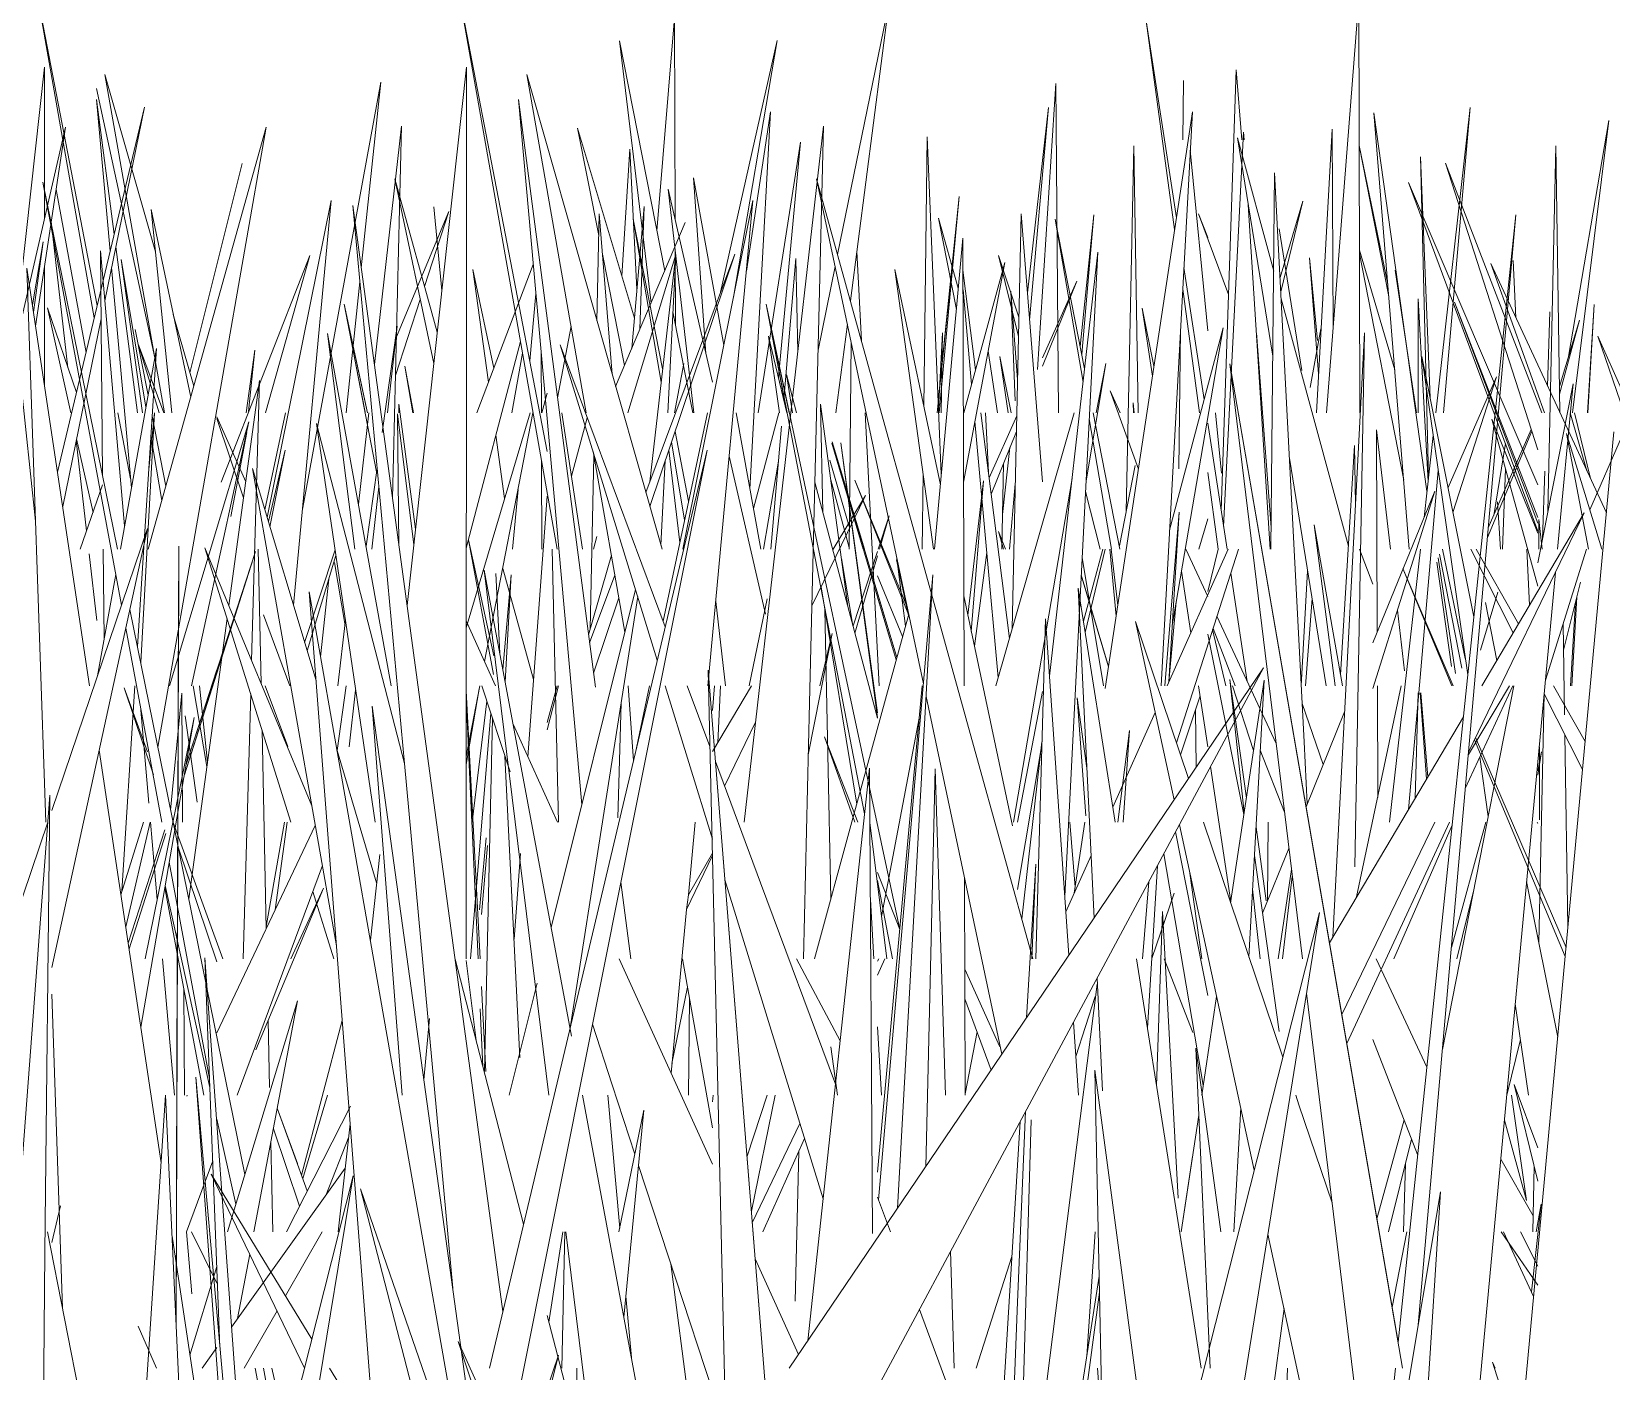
# Model space of a CAD drawing. Header units: millimetres. Extents: x -9575 to 27274, y -4387 to 11354.
# Drawn here: x -5432.87 to -5400.93, y 3088.55 to 3115.63 of the extents above; entities that cross this region are included whole.
import ezdxf

# ---------------------------------------------------------------- set-up
doc = ezdxf.new("R2010")
doc.units = ezdxf.units.MM
doc.layers.add('G-IMPT', color=8, linetype='Continuous', lineweight=9)

# ---------------------------------------------------------------- blocks, each defined once
blk = doc.blocks.new('Grass Array - 25_dwg-V16-North')
at = {"layer": 'G-IMPT'}
for p, q in [((-5416.572, 3111.126), (-5415.535, 3116.187)), ((-5416.313, 3110.194), (-5415.535, 3116.187)), ((-5406.034, 3116.294), (-5406.684, 3107.931)), ((-5406.034, 3116.294), (-5406.013, 3107.931)), ((-5409.723, 3111.867), (-5410.334, 3115.854)), ((-5409.758, 3111.635), (-5410.334, 3115.854)), ((-5412.159, 3114.584), (-5412.531, 3108.803)), ((-5412.159, 3114.584), (-5412.104, 3107.931)), ((-5412.104, 3107.931), (-5412.159, 3114.584)), ((-5408.818, 3105.953), (-5408.51, 3114.861)), ((-5408.402, 3113.449), (-5408.51, 3114.861)), ((-5432.343, 3106.728), (-5430.587, 3114.105)), ((-5431.387, 3110.195), (-5430.587, 3114.105)), ((-5405.013, 3105.172), (-5405.728, 3113.989)), ((-5405.728, 3113.989), (-5404.656, 3106.343)), ((-5434.141, 3105.172), (-5432.185, 3113.705)), ((-5432.786, 3109.679), (-5432.185, 3113.705)), ((-5428.127, 3113.7), (-5430.511, 3105.172)), ((-5430.511, 3105.172), (-5428.127, 3113.7)), ((-5428.127, 3113.7), (-5430.314, 3101.169)), ((-5406.891, 3107.931), (-5406.575, 3113.659)), ((-5406.553, 3109.618), (-5406.575, 3113.659)), ((-5414.828, 3108.047), (-5414.762, 3113.505)), ((-5414.475, 3106.687), (-5414.762, 3113.505)), ((-5408.362, 3113.603), (-5408.768, 3105.629)), ((-5407.772, 3109.072), (-5408.488, 3113.486)), ((-5407.755, 3110.789), (-5408.488, 3113.486)), ((-5408.362, 3113.603), (-5408.352, 3113.449)), ((-5408.352, 3113.449), (-5408.362, 3113.603)), ((-5419.236, 3109.121), (-5419.487, 3112.679)), ((-5418.873, 3109.296), (-5419.487, 3112.679)), ((-5404.284, 3112.972), (-5402.412, 3107.177)), ((-5404.284, 3112.972), (-5402.334, 3107.931)), ((-5402.334, 3107.931), (-5404.284, 3112.972)), ((-5419.476, 3107.931), (-5419.997, 3112.449)), ((-5419.104, 3108.545), (-5419.997, 3112.449)), ((-5430.034, 3107.931), (-5430.452, 3112.037)), ((-5429.651, 3108.246), (-5430.452, 3112.037)), ((-5414.56, 3107.931), (-5414.117, 3112.304)), ((-5414.518, 3107.931), (-5414.117, 3112.304)), ((-5408.269, 3112.135), (-5407.828, 3105.172)), ((-5407.828, 3105.172), (-5408.269, 3112.135)), ((-5432.85, 3110.109), (-5432.637, 3111.385)), ((-5432.829, 3109.964), (-5432.637, 3111.385)), ((-5420.449, 3106.321), (-5418.649, 3111.134)), ((-5420.369, 3106.038), (-5418.649, 3111.134)), ((-5430.555, 3108.05), (-5431.058, 3111.029)), ((-5430.624, 3107.931), (-5431.058, 3111.029)), ((-5423.868, 3107.931), (-5422.724, 3110.925)), ((-5417.66, 3108.198), (-5417.413, 3111.048)), ((-5417.378, 3109.158), (-5417.413, 3111.048)), ((-5416.967, 3109.198), (-5416.621, 3110.886)), ((-5414.037, 3110.81), (-5413.783, 3108.797)), ((-5413.783, 3108.797), (-5414.037, 3110.81)), ((-5409.161, 3108.196), (-5409.57, 3110.869)), ((-5402.279, 3107.931), (-5403.367, 3110.944)), ((-5401.027, 3105.908), (-5403.367, 3110.944)), ((-5412.426, 3108.869), (-5411.735, 3110.587)), ((-5412.426, 3109.039), (-5411.735, 3110.587)), ((-5409.253, 3107.931), (-5409.594, 3110.431)), ((-5414.036, 3110.411), (-5413.863, 3108.506)), ((-5406.244, 3105.23), (-5407.604, 3110.232)), ((-5401.413, 3107.931), (-5401.277, 3110.12)), ((-5401.406, 3107.931), (-5401.277, 3110.12)), ((-5432.075, 3107.931), (-5432.548, 3110.052)), ((-5431.96, 3108.336), (-5432.548, 3110.052)), ((-5432.239, 3106.032), (-5431.462, 3109.828)), ((-5410.207, 3108.671), (-5410.411, 3110.043)), ((-5410.176, 3108.873), (-5410.411, 3110.043)), ((-5425.78, 3107.53), (-5425.476, 3109.678)), ((-5425.675, 3107.931), (-5425.476, 3109.678)), ((-5417.746, 3107.931), (-5417.97, 3109.479)), ((-5417.596, 3107.931), (-5417.97, 3109.479)), ((-5416.607, 3107.931), (-5416.374, 3109.722)), ((-5407.806, 3105.608), (-5408.105, 3109.545)), ((-5424.08, 3105.196), (-5422.985, 3109.37)), ((-5425.145, 3107.931), (-5425.322, 3108.87)), ((-5425.16, 3107.931), (-5425.322, 3108.87)), ((-5404.23, 3106.42), (-5403.247, 3108.655)), ((-5404.13, 3105.917), (-5403.247, 3108.655)), ((-5410.491, 3106.792), (-5411.062, 3108.375)), ((-5410.859, 3107.931), (-5411.062, 3108.375)), ((-5430.381, 3107.931), (-5430.662, 3102.88)), ((-5430.382, 3107.931), (-5430.499, 3106.781)), ((-5424.081, 3103.58), (-5422.789, 3107.931)), ((-5423.709, 3102.902), (-5422.731, 3107.931)), ((-5418.124, 3105.172), (-5418.625, 3107.931)), ((-5413.674, 3107.931), (-5413.099, 3103.366)), ((-5413.099, 3103.366), (-5413.674, 3107.931)), ((-5410.573, 3107.931), (-5410.594, 3108.129)), ((-5410.588, 3107.931), (-5410.594, 3108.129)), ((-5430.081, 3102.413), (-5428.475, 3107.745)), ((-5429.632, 3102.413), (-5428.475, 3107.745)), ((-5417.923, 3105.172), (-5417.707, 3107.661)), ((-5413.795, 3107.756), (-5413.324, 3102.579)), ((-5413.508, 3106.615), (-5412.95, 3107.866)), ((-5408.698, 3105.172), (-5409.088, 3107.719)), ((-5403.432, 3105.405), (-5402.535, 3107.559)), ((-5403.415, 3105.603), (-5402.546, 3107.593)), ((-5431.626, 3105.917), (-5431.958, 3107.405)), ((-5430.235, 3106.159), (-5430.456, 3107.463)), ((-5415.387, 3102.936), (-5416.687, 3107.312)), ((-5415.374, 3102.986), (-5416.684, 3107.339)), ((-5415.764, 3101.771), (-5416.509, 3107.322)), ((-5415.764, 3101.864), (-5416.509, 3107.322)), ((-5413.466, 3106.281), (-5412.957, 3107.549)), ((-5406.404, 3102.634), (-5406.118, 3107.268)), ((-5406.101, 3106.076), (-5406.118, 3107.268)), ((-5418.032, 3103.859), (-5418.763, 3107.055)), ((-5406.691, 3102.413), (-5407.437, 3107.009)), ((-5426.106, 3105.234), (-5425.882, 3106.812)), ((-5414.863, 3105.172), (-5414.844, 3106.696)), ((-5413.217, 3106.902), (-5413.253, 3105.172)), ((-5408.877, 3105.172), (-5409.088, 3106.719)), ((-5431.887, 3105.172), (-5431.431, 3106.474)), ((-5425.991, 3105.172), (-5425.847, 3106.43)), ((-5415.161, 3103.99), (-5416.222, 3106.564)), ((-5415.137, 3103.849), (-5416.222, 3106.564)), ((-5415.749, 3105.172), (-5415.527, 3105.846)), ((-5415.724, 3105.172), (-5415.527, 3105.846)), ((-5424.032, 3105.361), (-5423.529, 3102.637)), ((-5424.032, 3105.361), (-5423.52, 3103.015)), ((-5423.52, 3103.015), (-5424.032, 3105.361)), ((-5413.316, 3105.529), (-5413.217, 3105.172)), ((-5413.316, 3105.529), (-5413.177, 3105.172)), ((-5427.347, 3103.288), (-5426.731, 3105.157)), ((-5427.296, 3103.116), (-5426.715, 3105.046)), ((-5416.259, 3103.621), (-5415.764, 3105.126)), ((-5416.221, 3103.476), (-5415.764, 3105.037)), ((-5413.554, 3105.105), (-5413.804, 3103.21)), ((-5411.194, 3102.413), (-5411.627, 3105.005)), ((-5411.602, 3103.719), (-5411.21, 3105.172)), ((-5411.566, 3103.488), (-5411.165, 3105.172)), ((-5410.94, 3103.82), (-5411.07, 3105.172)), ((-5410.908, 3104.033), (-5411.04, 3105.172)), ((-5415.141, 3103.835), (-5415.383, 3104.954)), ((-5409.432, 3103.482), (-5409.618, 3104.729)), ((-5408.288, 3102.497), (-5408.624, 3104.687)), ((-5407.196, 3102.413), (-5407.068, 3104.734)), ((-5404.455, 3104.91), (-5404.159, 3102.804)), ((-5421.587, 3103.28), (-5421.074, 3104.65)), ((-5401.549, 3104.507), (-5401.893, 3103.134)), ((-5421.506, 3102.666), (-5420.993, 3104.188)), ((-5418.839, 3102.413), (-5419.036, 3104.117)), ((-5417.997, 3104.17), (-5418.357, 3102.413)), ((-5407.114, 3102.413), (-5406.977, 3104.173)), ((-5401.756, 3102.413), (-5401.651, 3104.101)), ((-5401.73, 3102.413), (-5401.625, 3104.204)), ((-5427.646, 3102.413), (-5428.179, 3103.844)), ((-5408.356, 3099.811), (-5409.088, 3103.457)), ((-5408.722, 3102.413), (-5408.989, 3103.546)), ((-5429.325, 3100.777), (-5429.602, 3102.413)), ((-5429.313, 3100.865), (-5429.471, 3102.413)), ((-5426.691, 3101.101), (-5426.505, 3102.413)), ((-5426.447, 3101.175), (-5426.316, 3102.325)), ((-5424.082, 3100.983), (-5423.804, 3102.413)), ((-5423.816, 3102.352), (-5424.082, 3100.817)), ((-5423.801, 3096.895), (-5424.081, 3102.31)), ((-5423.842, 3096.895), (-5424.081, 3102.176)), ((-5419.104, 3101.914), (-5419.059, 3102.413)), ((-5418.994, 3101.268), (-5418.941, 3102.413)), ((-5409.242, 3102.206), (-5409.636, 3101.013)), ((-5409.088, 3101.175), (-5409.273, 3102.413)), ((-5408.161, 3101.105), (-5408.585, 3102.413)), ((-5404.639, 3100.567), (-5404.777, 3102.27)), ((-5429.519, 3100.057), (-5429.764, 3101.805)), ((-5423.993, 3096.895), (-5423.582, 3101.857)), ((-5423.963, 3099.654), (-5423.662, 3102.102)), ((-5406.752, 3100.821), (-5407.181, 3102.056)), ((-5402.412, 3100.606), (-5402.337, 3101.075)), ((-5402.412, 3100.69), (-5402.337, 3101.075)), ((-5408.621, 3098.045), (-5409.029, 3100.779)), ((-5428.124, 3097.546), (-5427.754, 3099.654)), ((-5427.94, 3097.884), (-5427.701, 3099.654)), ((-5408.111, 3099.555), (-5407.907, 3098.063)), ((-5409.208, 3096.895), (-5409.459, 3098.67)), ((-5410.22, 3096.896), (-5409.766, 3098.216)), ((-5409.969, 3096.895), (-5409.39, 3095.401)), ((-5423.683, 3094.618), (-5423.772, 3096.333)), ((-5419.605, 3096.316), (-5419.921, 3094.778)), ((-5423.796, 3095.88), (-5423.744, 3094.717)), ((-5427.408, 3092.518), (-5426.587, 3095.646)), ((-5427.384, 3092.453), (-5426.885, 3094.136)), ((-5402.646, 3092.004), (-5402.945, 3094.136)), ((-5403.089, 3093.632), (-5402.646, 3092.004))]:
    blk.add_line(p, q, dxfattribs=at)
blk = doc.blocks.new('Grass Array - 25_dwg-V19-North')
at = {"layer": 'G-IMPT'}
for p, q in [((-5414.537, 3108.162), (-5414.117, 3112.304)), ((-5414.518, 3107.931), (-5414.117, 3112.304)), ((-5401.413, 3107.931), (-5401.277, 3110.12)), ((-5401.406, 3107.931), (-5401.277, 3110.12)), ((-5416.052, 3105.172), (-5416.687, 3107.312)), ((-5416.031, 3105.172), (-5416.684, 3107.339)), ((-5416.332, 3106.003), (-5416.509, 3107.322)), ((-5416.332, 3106.024), (-5416.509, 3107.322)), ((-5415.374, 3102.986), (-5415.764, 3104.284)), ((-5415.387, 3102.936), (-5415.764, 3104.204)), ((-5423.967, 3099.654), (-5424.033, 3101.1)), ((-5423.95, 3099.764), (-5424.022, 3101.162))]:
    blk.add_line(p, q, dxfattribs=at)
blk = doc.blocks.new('Grass Array - Grass Array-440235-North')
for name in ['Grass Array - 25_dwg-V16-North', 'Grass Array - 25_dwg-V19-North']:
    blk.add_blockref(name, (0, 0))
blk = doc.blocks.new('Grass Array - 25_dwg-V20-North')
at = {"layer": 'G-IMPT'}
for p, q in [((-5420.224, 3111.608), (-5419.872, 3115.91)), ((-5419.858, 3111.84), (-5419.872, 3115.91)), ((-5420.065, 3110.8), (-5420.982, 3115.448)), ((-5420.343, 3110.147), (-5420.982, 3115.448)), ((-5418.936, 3110.367), (-5417.796, 3115.453)), ((-5418.677, 3110.269), (-5417.796, 3115.453)), ((-5427.397, 3105.939), (-5425.807, 3114.615)), ((-5426.201, 3110.857), (-5425.807, 3114.615)), ((-5409.592, 3113.449), (-5409.577, 3114.644)), ((-5430.378, 3109.039), (-5431.558, 3114.484)), ((-5401.795, 3109.067), (-5400.978, 3113.84)), ((-5401.716, 3107.931), (-5400.978, 3113.84)), ((-5418.179, 3107.931), (-5417.323, 3113.397)), ((-5417.769, 3108.648), (-5417.323, 3113.397)), ((-5405.427, 3110.282), (-5406.027, 3113.33)), ((-5406.027, 3113.33), (-5405.447, 3110.526)), ((-5420.937, 3110.699), (-5420.773, 3113.255)), ((-5420.63, 3110.418), (-5420.773, 3113.255)), ((-5409.088, 3109.584), (-5409.441, 3113.237)), ((-5429.669, 3108.738), (-5428.608, 3112.965)), ((-5429.668, 3108.737), (-5428.608, 3112.965)), ((-5431.767, 3109.15), (-5432.373, 3112.445)), ((-5424.574, 3110.4), (-5424.732, 3112.095)), ((-5420.734, 3109.228), (-5420.484, 3112.102)), ((-5420.567, 3109.622), (-5420.484, 3112.102)), ((-5432.133, 3108.84), (-5432.47, 3111.798)), ((-5425.49, 3109.463), (-5424.431, 3111.995)), ((-5424.923, 3110.483), (-5424.431, 3111.995)), ((-5419.651, 3111.773), (-5421.06, 3108.463)), ((-5407.643, 3111.645), (-5407.186, 3108.786)), ((-5429.038, 3106.526), (-5427.245, 3111.106)), ((-5428.138, 3107.931), (-5427.245, 3111.106)), ((-5420.81, 3107.931), (-5419.845, 3111.129)), ((-5419.851, 3109.716), (-5419.856, 3111.225)), ((-5406.869, 3109.392), (-5407.03, 3111.062)), ((-5406.848, 3108.718), (-5407.03, 3111.062)), ((-5426.507, 3107.931), (-5426.23, 3110.579)), ((-5425.509, 3108.686), (-5425.01, 3110.219)), ((-5413.068, 3110.385), (-5412.979, 3108.174)), ((-5413.068, 3110.385), (-5412.934, 3108.605)), ((-5419.499, 3107.931), (-5419.901, 3109.971)), ((-5401.977, 3108.463), (-5401.575, 3109.803)), ((-5401.974, 3108.308), (-5401.575, 3109.803)), ((-5430.513, 3108.283), (-5430.772, 3109.615)), ((-5409.674, 3106.794), (-5409.639, 3109.604)), ((-5407.019, 3108.441), (-5406.801, 3109.625)), ((-5428.528, 3107.931), (-5428.351, 3109.195)), ((-5428.479, 3107.953), (-5428.351, 3109.195)), ((-5423.158, 3107.931), (-5422.944, 3109.137)), ((-5421.729, 3105.172), (-5422.144, 3107.931)), ((-5408.81, 3106.711), (-5408.928, 3107.931)), ((-5430.155, 3106.445), (-5430.43, 3107.859)), ((-5421.951, 3106.65), (-5421.635, 3107.83)), ((-5431.758, 3105.542), (-5431.965, 3107.368)), ((-5428.84, 3105.834), (-5428.513, 3107.531)), ((-5403.07, 3107.308), (-5403.306, 3105.852)), ((-5419.76, 3105.31), (-5419.985, 3107.175)), ((-5416.335, 3105.633), (-5416.726, 3106.974)), ((-5411.558, 3106.337), (-5411.265, 3105.172)), ((-5431.552, 3103.734), (-5431.704, 3105.076)), ((-5403.948, 3102.766), (-5404.402, 3105.073)), ((-5404.339, 3105.172), (-5403.883, 3102.965)), ((-5426.533, 3103.669), (-5426.742, 3104.902)), ((-5427.024, 3102.995), (-5426.859, 3104.569)), ((-5415.259, 3103.404), (-5415.764, 3104.633)), ((-5403.573, 3103.13), (-5403.222, 3104.305))]:
    blk.add_line(p, q, dxfattribs=at)
blk = doc.blocks.new('Grass Array - 25_dwg-V21-North')
at = {"layer": 'G-IMPT'}
for p, q in [((-5421.401, 3111.514), (-5421.831, 3113.681)), ((-5420.681, 3109.843), (-5421.831, 3113.681)), ((-5404.622, 3106.642), (-5404.785, 3113.106)), ((-5404.592, 3108.231), (-5404.785, 3113.106)), ((-5414.17, 3110.016), (-5414.532, 3111.863)), ((-5414.131, 3110.448), (-5414.532, 3111.863)), ((-5408.667, 3110.323), (-5409.273, 3111.952)), ((-5409.088, 3111.472), (-5409.273, 3111.952)), ((-5420.879, 3108.888), (-5421.326, 3111.137)), ((-5412.915, 3109.473), (-5413.319, 3111.105)), ((-5412.906, 3109.862), (-5413.319, 3111.105)), ((-5405.307, 3108.8), (-5406.021, 3111.213)), ((-5405.126, 3106.57), (-5406.021, 3111.146)), ((-5402.857, 3109.846), (-5402.912, 3111.004)), ((-5413.336, 3107.931), (-5413.527, 3109.175)), ((-5413.523, 3106.728), (-5413.582, 3107.931)), ((-5428.539, 3106.535), (-5429.12, 3107.85)), ((-5428.584, 3106.207), (-5429.12, 3107.813)), ((-5403.13, 3105.172), (-5403.069, 3106.799)), ((-5416.34, 3105.209), (-5416.708, 3106.571)), ((-5402.581, 3104.039), (-5402.635, 3105.172))]:
    blk.add_line(p, q, dxfattribs=at)
blk = doc.blocks.new('Grass Array - 25_dwg-V22-North')
at = {"layer": 'G-IMPT'}
for p in [(-5429.669, 3108.738), (-5429.668, 3108.737)]:
    blk.add_line(p, (-5428.608, 3112.965), dxfattribs=at)
blk = doc.blocks.new('Grass Array - Grass Array-V24-North')
for name in ['Grass Array - 25_dwg-V20-North', 'Grass Array - 25_dwg-V21-North', 'Grass Array - 25_dwg-V22-North']:
    blk.add_blockref(name, (0, 0))
blk = doc.blocks.new('Grass Array - 25_dwg-V30-North')
at = {"layer": 'G-IMPT'}
for p, q in [((-5417.645, 3108.379), (-5418.018, 3110.127)), ((-5417.656, 3108.253), (-5418.018, 3110.127)), ((-5429.901, 3102.413), (-5429.897, 3103.558)), ((-5429.9, 3102.413), (-5429.896, 3103.561))]:
    blk.add_line(p, q, dxfattribs=at)
blk = doc.blocks.new('Grass Array - 25_dwg-V34-North')
at = {"layer": 'G-IMPT'}
for p, q in [((-5417.549, 3107.931), (-5418.018, 3110.127)), ((-5417.593, 3107.931), (-5418.018, 3110.127)), ((-5429.901, 3102.413), (-5429.891, 3105.234)), ((-5429.9, 3102.413), (-5429.891, 3105.234)), ((-5411.095, 3102.798), (-5411.645, 3104.653)), ((-5411.095, 3102.794), (-5411.645, 3104.649)), ((-5429.779, 3100.608), (-5429.12, 3102.678)), ((-5429.743, 3100.818), (-5429.12, 3102.731))]:
    blk.add_line(p, q, dxfattribs=at)
blk = doc.blocks.new('Grass Array - 25_dwg-V37-North')
at = {"layer": 'G-IMPT'}
for p, q in [((-5417.549, 3107.931), (-5418.018, 3110.127)), ((-5417.593, 3107.931), (-5418.018, 3110.127)), ((-5429.901, 3102.413), (-5429.891, 3105.234)), ((-5429.9, 3102.413), (-5429.891, 3105.234)), ((-5411.095, 3102.798), (-5411.645, 3104.653)), ((-5411.095, 3102.794), (-5411.645, 3104.649)), ((-5429.779, 3100.608), (-5429.12, 3102.678)), ((-5429.743, 3100.818), (-5429.12, 3102.731))]:
    blk.add_line(p, q, dxfattribs=at)
blk = doc.blocks.new('Grass Array - Grass Array-440908-North')
for name in ['Grass Array - 25_dwg-V34-North', 'Grass Array - 25_dwg-V37-North', 'Grass Array - 25_dwg-V37-North', 'Grass Array - 25_dwg-V30-North']:
    blk.add_blockref(name, (0, 0))
blk = doc.blocks.new('Grass Array - 25_dwg-V40-North')
at = {"layer": 'G-IMPT'}
for p, q in [((-5426.126, 3107.944), (-5426.372, 3109.218)), ((-5426.096, 3108.014), (-5426.366, 3109.276))]:
    blk.add_line(p, q, dxfattribs=at)
blk = doc.blocks.new('Grass Array - 25_dwg-V44-North')
at = {"layer": 'G-IMPT'}
for p, q in [((-5426.126, 3107.944), (-5426.372, 3109.218)), ((-5426.096, 3108.014), (-5426.366, 3109.276))]:
    blk.add_line(p, q, dxfattribs=at)
blk = doc.blocks.new('Grass Array - 25_dwg-V46-North')
at = {"layer": 'G-IMPT'}
for p, q in [((-5431.541, 3110.098), (-5432.752, 3116.378)), ((-5431.6, 3109.851), (-5432.752, 3116.378)), ((-5433.253, 3109.047), (-5432.608, 3114.915)), ((-5432.608, 3111.859), (-5432.608, 3114.915)), ((-5430.183, 3107.931), (-5431.388, 3114.766)), ((-5430.365, 3111.18), (-5431.388, 3114.766)), ((-5431.554, 3114.264), (-5431.279, 3111.199)), ((-5431.554, 3114.264), (-5431.198, 3111.54)), ((-5417.929, 3114.01), (-5418.416, 3110.793)), ((-5418.345, 3106.387), (-5417.929, 3114.01)), ((-5412.733, 3110.353), (-5412.31, 3114.101)), ((-5412.689, 3109.8), (-5412.31, 3114.101)), ((-5425.387, 3113.723), (-5425.936, 3108.908)), ((-5425.387, 3113.723), (-5425.569, 3106.201)), ((-5410.739, 3105.935), (-5410.583, 3113.324)), ((-5410.498, 3107.931), (-5410.583, 3113.324)), ((-5425.526, 3112.656), (-5424.736, 3108.926)), ((-5425.526, 3112.656), (-5424.667, 3109.557)), ((-5402.412, 3106.473), (-5405.029, 3112.581)), ((-5402.412, 3105.536), (-5405.029, 3112.581)), ((-5428.105, 3105.814), (-5426.813, 3112.222)), ((-5427.573, 3104.041), (-5426.813, 3112.222)), ((-5407.626, 3110.662), (-5407.164, 3112.205)), ((-5407.611, 3110.372), (-5407.164, 3112.205)), ((-5421.391, 3111.951), (-5421.438, 3109.789)), ((-5421.438, 3109.789), (-5421.391, 3111.951)), ((-5421.391, 3111.951), (-5421.131, 3108.713)), ((-5420.109, 3108.818), (-5420.703, 3111.84)), ((-5420.14, 3108.548), (-5420.703, 3111.84)), ((-5411.667, 3109.267), (-5411.389, 3111.932)), ((-5411.636, 3109.112), (-5411.389, 3111.932)), ((-5431.164, 3111.284), (-5430.725, 3107.931)), ((-5420.37, 3106.533), (-5419.845, 3111.128)), ((-5420.006, 3107.931), (-5419.843, 3111.109)), ((-5416.184, 3111.192), (-5416.09, 3109.39)), ((-5432.609, 3108.503), (-5432.609, 3110.867)), ((-5431.249, 3110.868), (-5430.849, 3106.414)), ((-5423.946, 3110.827), (-5423.631, 3108.55)), ((-5423.946, 3110.827), (-5423.524, 3108.831)), ((-5405.297, 3110.812), (-5404.866, 3107.931)), ((-5426.079, 3107.931), (-5426.548, 3110.127)), ((-5425.893, 3106.738), (-5426.548, 3110.127)), ((-5422.795, 3108.979), (-5422.671, 3110.334)), ((-5404.835, 3107.931), (-5404.834, 3110.234)), ((-5404.633, 3106.54), (-5404.834, 3110.234)), ((-5402.412, 3105.7), (-5404.098, 3110.168)), ((-5402.412, 3105.811), (-5404.098, 3110.168)), ((-5429.59, 3108.464), (-5430.004, 3109.914)), ((-5402.217, 3108.469), (-5402.169, 3109.972)), ((-5422.235, 3108.233), (-5421.961, 3109.682)), ((-5414.53, 3108.01), (-5414.45, 3109.542)), ((-5414.479, 3107.931), (-5414.45, 3109.542)), ((-5400.668, 3107.931), (-5401.204, 3109.475)), ((-5400.53, 3107.969), (-5401.204, 3109.475)), ((-5430.709, 3109.305), (-5430.286, 3107.931)), ((-5430.709, 3109.305), (-5430.197, 3107.931)), ((-5416.299, 3109.366), (-5416.34, 3105.172)), ((-5422.559, 3107.931), (-5422.563, 3109.125)), ((-5419.871, 3107.931), (-5419.68, 3108.923)), ((-5413.062, 3107.931), (-5413.289, 3109.069)), ((-5413.125, 3107.931), (-5413.289, 3109.069)), ((-5422.55, 3107.931), (-5422.442, 3108.326)), ((-5430.865, 3106.594), (-5431.123, 3107.931)), ((-5428.151, 3105.968), (-5427.735, 3107.931)), ((-5426.048, 3107.931), (-5426.259, 3106.079)), ((-5425.104, 3105.578), (-5425.445, 3108.1)), ((-5425.441, 3107.931), (-5425.445, 3108.1)), ((-5418.274, 3105.995), (-5417.761, 3107.931)), ((-5416.015, 3107.931), (-5415.729, 3102.413)), ((-5401.421, 3106.755), (-5401.762, 3107.931)), ((-5401.349, 3106.601), (-5401.676, 3107.931)), ((-5402.412, 3104.426), (-5403.347, 3107.802)), ((-5402.412, 3105.497), (-5403.347, 3107.802)), ((-5423.482, 3107.475), (-5423.305, 3106.194)), ((-5419.664, 3105.766), (-5419.932, 3107.333)), ((-5419.583, 3106.146), (-5419.859, 3107.548)), ((-5428.081, 3105.735), (-5427.74, 3107.174)), ((-5428.049, 3105.627), (-5427.74, 3107.174)), ((-5422.552, 3105.172), (-5422.557, 3106.945)), ((-5421.498, 3107.05), (-5421.573, 3103.561)), ((-5421.573, 3103.561), (-5421.498, 3107.05)), ((-5420.144, 3105.252), (-5420.056, 3106.964)), ((-5418.073, 3105.172), (-5417.769, 3106.949)), ((-5413.238, 3105.875), (-5413.086, 3107.228)), ((-5410.557, 3106.863), (-5410.875, 3105.24)), ((-5402.318, 3105.377), (-5402.273, 3106.749)), ((-5423.143, 3105.172), (-5423.033, 3106.381)), ((-5413.096, 3105.172), (-5412.979, 3106.496)), ((-5403.169, 3105.172), (-5403.229, 3106.132)), ((-5409.271, 3105.172), (-5409.088, 3105.784)), ((-5402.393, 3105.172), (-5402.395, 3105.77)), ((-5402.329, 3105.172), (-5402.395, 3105.77)), ((-5421.608, 3103.44), (-5421.146, 3105.054)), ((-5415.2, 3103.619), (-5415.382, 3105.034)), ((-5409.088, 3104.317), (-5408.88, 3105.172)), ((-5405.75, 3104.463), (-5406.02, 3105.172)), ((-5423.343, 3104.783), (-5422.72, 3102.535)), ((-5416.494, 3104.986), (-5416.261, 3103.627)), ((-5416.261, 3103.627), (-5416.494, 3104.986)), ((-5404.428, 3104.994), (-5404.078, 3102.657)), ((-5423.34, 3102.737), (-5423.173, 3104.651)), ((-5423.294, 3102.492), (-5423.173, 3104.651)), ((-5409.875, 3102.494), (-5409.725, 3104.105)), ((-5403.245, 3102.919), (-5403.474, 3104.093)), ((-5426.524, 3103.746), (-5426.676, 3102.413)), ((-5428.143, 3102.413), (-5427.685, 3101.183)), ((-5420.699, 3100.893), (-5420.805, 3102.413)), ((-5421.015, 3099.744), (-5420.948, 3102.066)), ((-5409.322, 3100.761), (-5409.336, 3101.925)), ((-5402.38, 3099.704), (-5402.383, 3101.176)), ((-5423.676, 3099.338), (-5423.809, 3097.885)), ((-5423.772, 3097.786), (-5423.65, 3099.184))]:
    blk.add_line(p, q, dxfattribs=at)
blk = doc.blocks.new('Grass Array - Grass Array-V47-North')
for name in ['Grass Array - 25_dwg-V46-North', 'Grass Array - 25_dwg-V40-North', 'Grass Array - 25_dwg-V40-North', 'Grass Array - 25_dwg-V44-North']:
    blk.add_blockref(name, (0, 0))
blk = doc.blocks.new('Grass Array - 25_dwg-V51-North')
at = {"layer": 'G-IMPT'}
for p, q in [((-5422.442, 3107.149), (-5424.222, 3116.378)), ((-5422.244, 3105.172), (-5424.222, 3116.378)), ((-5425.275, 3104.032), (-5424.077, 3114.915)), ((-5424.083, 3096.895), (-5424.077, 3114.915)), ((-5421.653, 3107.931), (-5422.858, 3114.766)), ((-5420.121, 3105.172), (-5422.858, 3114.766)), ((-5423.024, 3114.264), (-5421.744, 3100.011)), ((-5423.024, 3114.264), (-5421.469, 3102.384)), ((-5409.399, 3114.01), (-5411.163, 3102.357)), ((-5410.031, 3102.413), (-5409.399, 3114.01)), ((-5404.476, 3107.931), (-5403.78, 3114.101)), ((-5404.323, 3107.931), (-5403.78, 3114.101)), ((-5416.857, 3113.723), (-5418.461, 3099.654)), ((-5416.857, 3113.723), (-5417.139, 3102.065)), ((-5402.209, 3105.935), (-5402.053, 3113.324)), ((-5401.968, 3107.931), (-5402.053, 3113.324)), ((-5407.736, 3112.781), (-5407.81, 3105.172)), ((-5407.736, 3112.781), (-5407.14, 3101.278)), ((-5431.129, 3105.172), (-5432.639, 3112.591)), ((-5431.049, 3104.041), (-5432.639, 3112.591)), ((-5416.996, 3112.656), (-5414.835, 3102.449)), ((-5416.996, 3112.656), (-5413.821, 3101.204)), ((-5423.339, 3089.763), (-5426.372, 3112.122)), ((-5425.331, 3100.839), (-5426.372, 3112.122)), ((-5419.704, 3105.172), (-5418.283, 3112.222)), ((-5419.194, 3102.413), (-5418.283, 3112.222)), ((-5412.861, 3111.951), (-5413.043, 3103.561)), ((-5413.043, 3103.561), (-5412.861, 3111.951)), ((-5412.861, 3111.951), (-5412.426, 3106.531)), ((-5411.579, 3108.818), (-5412.173, 3111.84)), ((-5411.61, 3108.548), (-5412.173, 3111.84)), ((-5405.24, 3089.144), (-5402.859, 3111.932)), ((-5403.853, 3100.62), (-5402.859, 3111.932)), ((-5414.613, 3105.172), (-5414.039, 3111.456)), ((-5414.015, 3102.413), (-5414.039, 3111.456)), ((-5431.475, 3111.201), (-5431.432, 3106.665)), ((-5431.475, 3111.201), (-5430.988, 3105.643)), ((-5412.289, 3102.606), (-5411.309, 3111.176)), ((-5411.885, 3099.984), (-5411.309, 3111.176)), ((-5432.962, 3110.853), (-5432.578, 3099.654)), ((-5432.962, 3110.853), (-5431.696, 3102.413)), ((-5415.416, 3110.827), (-5414.633, 3105.172)), ((-5415.416, 3110.827), (-5414.494, 3106.471)), ((-5414.026, 3106.53), (-5413.189, 3110.97)), ((-5414.02, 3107.931), (-5413.189, 3110.97)), ((-5415.316, 3097.484), (-5418.018, 3110.127)), ((-5416.026, 3099.825), (-5418.018, 3110.127)), ((-5425.595, 3102.413), (-5426.883, 3109.533)), ((-5426.332, 3105.172), (-5426.883, 3109.533)), ((-5409.86, 3105.554), (-5408.778, 3109.644)), ((-5409.806, 3103.628), (-5408.778, 3109.644)), ((-5406.556, 3097.333), (-5405.92, 3109.542)), ((-5406.111, 3098.752), (-5405.92, 3109.542)), ((-5431.073, 3105.172), (-5430.342, 3109.231)), ((-5430.728, 3103.205), (-5430.342, 3109.231)), ((-5422.179, 3109.305), (-5420.217, 3102.928)), ((-5422.179, 3109.305), (-5420.056, 3103.604)), ((-5411.547, 3106.556), (-5411.15, 3108.923)), ((-5411.341, 3107.931), (-5411.15, 3108.923)), ((-5408.64, 3108.916), (-5407.175, 3096.895)), ((-5408.64, 3108.916), (-5406.749, 3097.92)), ((-5405.15, 3088.618), (-5408.64, 3108.916)), ((-5403.708, 3103.804), (-5404.759, 3109.069)), ((-5403.83, 3102.635), (-5404.759, 3109.069)), ((-5432.787, 3105.739), (-5433.09, 3108.608)), ((-5428.881, 3104.033), (-5428.26, 3108.58)), ((-5428.419, 3102.92), (-5428.26, 3108.58)), ((-5417.608, 3108.704), (-5417.482, 3107.931)), ((-5417.608, 3108.704), (-5417.403, 3107.931)), ((-5417.403, 3107.931), (-5417.608, 3108.704)), ((-5401.703, 3108.514), (-5402.412, 3104.898)), ((-5401.703, 3108.514), (-5402.014, 3105.172)), ((-5425.44, 3105.249), (-5425.472, 3107.907)), ((-5425.139, 3105.262), (-5425.472, 3107.907)), ((-5420.098, 3103.716), (-5419.205, 3107.931)), ((-5416.363, 3104.013), (-5416.915, 3108.1)), ((-5416.87, 3105.922), (-5416.915, 3108.1)), ((-5413.372, 3102.413), (-5411.791, 3107.931)), ((-5410.862, 3105.172), (-5411.404, 3107.931)), ((-5425.924, 3099.654), (-5427.106, 3107.713)), ((-5425.328, 3100.839), (-5427.106, 3107.713)), ((-5411.032, 3105.172), (-5411.483, 3107.806)), ((-5405.662, 3103.494), (-5405.674, 3107.583)), ((-5405.395, 3105.172), (-5405.674, 3107.583)), ((-5406.221, 3049.993), (-5400.875, 3107.545)), ((-5404.715, 3105.813), (-5404.528, 3107.47)), ((-5401.832, 3107.513), (-5401.393, 3105.172)), ((-5401.832, 3107.513), (-5401.119, 3105.172)), ((-5401.119, 3105.172), (-5401.832, 3107.513)), ((-5401.363, 3105.97), (-5400.722, 3107.436)), ((-5423.25, 3086.951), (-5419.21, 3107.174)), ((-5421.684, 3096.742), (-5419.21, 3107.174)), ((-5420.871, 3103.498), (-5421.514, 3107.145)), ((-5426.703, 3097.155), (-5428.401, 3106.803)), ((-5427.116, 3102.517), (-5428.401, 3106.803)), ((-5413.015, 3099.654), (-5411.832, 3106.598)), ((-5404.822, 3102.27), (-5404.426, 3106.762)), ((-5417.031, 3106.529), (-5415.764, 3101.755)), ((-5415.764, 3101.755), (-5417.031, 3106.529)), ((-5413.936, 3103.837), (-5413.621, 3106.556)), ((-5413.868, 3103.511), (-5413.621, 3106.556)), ((-5405.75, 3102.356), (-5404.497, 3106.347)), ((-5405.75, 3103.277), (-5404.497, 3106.347)), ((-5422.837, 3100.978), (-5422.442, 3106.242)), ((-5417.091, 3104.028), (-5416.01, 3106.26)), ((-5416.661, 3105.172), (-5416.01, 3106.26)), ((-5409.954, 3102.413), (-5409.666, 3105.922)), ((-5409.876, 3102.49), (-5409.666, 3105.922)), ((-5406.515, 3102.413), (-5406.933, 3105.667)), ((-5406.933, 3105.667), (-5406.366, 3102.413)), ((-5403.813, 3101.07), (-5401.475, 3105.905)), ((-5403.545, 3102.413), (-5401.475, 3105.905)), ((-5432.459, 3096.718), (-5430.522, 3105.593)), ((-5432.459, 3099.887), (-5430.522, 3105.593)), ((-5421.51, 3105.172), (-5421.441, 3105.431)), ((-5421.507, 3105.172), (-5421.441, 3105.431)), ((-5431.419, 3105.172), (-5431.401, 3103.346)), ((-5429.943, 3089.48), (-5429.891, 3105.234)), ((-5429.929, 3094.825), (-5429.891, 3105.234)), ((-5429.779, 3100.608), (-5428.342, 3105.124)), ((-5429.743, 3100.818), (-5428.342, 3105.124)), ((-5427.624, 3099.654), (-5429.365, 3105.2)), ((-5427.201, 3099.983), (-5429.365, 3105.2)), ((-5428.285, 3105.172), (-5428.228, 3102.459)), ((-5422.213, 3099.654), (-5422.343, 3105.172)), ((-5409.911, 3102.413), (-5408.676, 3105.172)), ((-5409.721, 3101.261), (-5408.469, 3105.172)), ((-5409.534, 3105.172), (-5409.088, 3104.214)), ((-5405.411, 3099.654), (-5404.788, 3105.172)), ((-5402.912, 3103.481), (-5403.771, 3105.172)), ((-5402.805, 3103.662), (-5403.661, 3105.172)), ((-5402.261, 3102.527), (-5401.432, 3105.172)), ((-5421.955, 3095.328), (-5423.715, 3104.745)), ((-5423.715, 3104.745), (-5422.409, 3094.136)), ((-5423.402, 3103.069), (-5423.482, 3104.679)), ((-5404.152, 3102.413), (-5405.142, 3104.78)), ((-5404.123, 3102.413), (-5405.142, 3104.78)), ((-5402.058, 3104.699), (-5403.964, 3084.245)), ((-5431.534, 3102.612), (-5431.164, 3104.663)), ((-5422.366, 3097.527), (-5420.656, 3104.358)), ((-5416.905, 3104.413), (-5416.185, 3100.021)), ((-5415.744, 3092.023), (-5414.643, 3104.651)), ((-5415.218, 3094.394), (-5414.643, 3104.651)), ((-5411.385, 3097.717), (-5411.708, 3104.387)), ((-5410.962, 3099.654), (-5411.708, 3104.387)), ((-5411.095, 3102.798), (-5411.645, 3104.653)), ((-5411.095, 3102.794), (-5411.645, 3104.649)), ((-5426.474, 3094.173), (-5427.254, 3104.308)), ((-5424.122, 3086.458), (-5427.254, 3104.308)), ((-5421.969, 3095.536), (-5420.612, 3104.213)), ((-5414.02, 3104.23), (-5413.035, 3099.579)), ((-5428.557, 3092.534), (-5430.88, 3103.951)), ((-5429.69, 3098.105), (-5428.916, 3103.772)), ((-5423.487, 3102.413), (-5424.081, 3103.723)), ((-5416.71, 3098.105), (-5416.83, 3103.952)), ((-5416.263, 3099.735), (-5415.134, 3103.862)), ((-5412.566, 3096.895), (-5412.369, 3103.764)), ((-5411.895, 3096.964), (-5412.369, 3103.764)), ((-5408.903, 3103.816), (-5407.705, 3101.245)), ((-5405.111, 3102.712), (-5405.253, 3103.94)), ((-5430.498, 3101.079), (-5430.962, 3103.575)), ((-5417.164, 3101.015), (-5416.68, 3103.467)), ((-5416.932, 3102.413), (-5416.68, 3103.467)), ((-5409.769, 3100.103), (-5410.549, 3103.71)), ((-5409.475, 3100.536), (-5410.549, 3103.71)), ((-5408.531, 3102.413), (-5408.981, 3103.57)), ((-5401.873, 3101.826), (-5401.901, 3103.673)), ((-5417.551, 3088.618), (-5407.96, 3102.772)), ((-5413.347, 3092.733), (-5407.96, 3102.772)), ((-5419.191, 3102.728), (-5418.822, 3086.741)), ((-5419.191, 3102.728), (-5418.407, 3092.94)), ((-5416.774, 3072.552), (-5419.191, 3102.728)), ((-5408.306, 3100.141), (-5408.644, 3102.54)), ((-5408.35, 3099.85), (-5408.644, 3102.54)), ((-5407.948, 3102.523), (-5408.625, 3098.021)), ((-5408.625, 3098.021), (-5407.948, 3102.523)), ((-5407.948, 3102.523), (-5408.255, 3096.929)), ((-5431.045, 3098.263), (-5430.779, 3102.413)), ((-5430.997, 3102.371), (-5430.401, 3100.612)), ((-5430.997, 3102.371), (-5430.526, 3101.079)), ((-5430.526, 3101.079), (-5430.997, 3102.371)), ((-5429.832, 3102.259), (-5430.056, 3099.899)), ((-5430.056, 3099.899), (-5429.832, 3102.259)), ((-5429.832, 3102.259), (-5429.814, 3099.654)), ((-5428.588, 3096.895), (-5428.438, 3102.247)), ((-5423.194, 3100.67), (-5423.764, 3102.413)), ((-5422.442, 3101.669), (-5422.244, 3102.413)), ((-5422.442, 3101.523), (-5422.214, 3102.413)), ((-5420.667, 3101.03), (-5420.374, 3102.413)), ((-5420.058, 3102.413), (-5419.104, 3099.313)), ((-5419.613, 3102.413), (-5419.155, 3101.183)), ((-5419.104, 3101.084), (-5418.31, 3102.413)), ((-5415.071, 3100.161), (-5414.865, 3102.413)), ((-5414.781, 3102.194), (-5413.25, 3094.964)), ((-5412.936, 3099.654), (-5412.426, 3102.298)), ((-5411.532, 3100.749), (-5411.728, 3102.168)), ((-5411.551, 3099.782), (-5411.728, 3102.168)), ((-5406.077, 3098.143), (-5405.174, 3102.413)), ((-5405.651, 3100.155), (-5405.658, 3102.413)), ((-5404.822, 3102.27), (-5405.029, 3099.909)), ((-5404.891, 3100.142), (-5404.834, 3102.27)), ((-5404.662, 3100.529), (-5404.793, 3102.27)), ((-5403.884, 3100.334), (-5402.918, 3102.413)), ((-5403.817, 3101.022), (-5402.984, 3102.413)), ((-5402.899, 3102.413), (-5403.795, 3097.843)), ((-5402.393, 3097.215), (-5402.286, 3102.25)), ((-5401.509, 3100.722), (-5402.286, 3102.251)), ((-5401.457, 3101.286), (-5402.096, 3102.413)), ((-5430.669, 3101.998), (-5430.497, 3100.041)), ((-5425.377, 3094.136), (-5425.981, 3102.002)), ((-5423.937, 3087.241), (-5425.981, 3102.002)), ((-5417.263, 3096.895), (-5417.139, 3102.065)), ((-5411.01, 3099.958), (-5410.152, 3101.874)), ((-5407.101, 3099.966), (-5406.32, 3101.882)), ((-5430.66, 3095.509), (-5429.579, 3101.767)), ((-5430.57, 3096.895), (-5429.579, 3101.767)), ((-5428.208, 3101.515), (-5428.123, 3097.5)), ((-5423.71, 3094.618), (-5423.548, 3101.755)), ((-5422.237, 3099.654), (-5423.133, 3101.632)), ((-5418.857, 3100.383), (-5418.23, 3101.677)), ((-5415.682, 3097.745), (-5414.925, 3101.759)), ((-5410.906, 3099.654), (-5410.67, 3101.51)), ((-5410.797, 3099.654), (-5410.67, 3101.51)), ((-5406.628, 3097.213), (-5403.92, 3101.781)), ((-5416.836, 3101.381), (-5416.222, 3099.654)), ((-5416.836, 3101.381), (-5416.162, 3099.654)), ((-5412.627, 3096.895), (-5413.821, 3101.204)), ((-5412.849, 3097.698), (-5412.441, 3101.276)), ((-5407.076, 3100.028), (-5407.14, 3101.278)), ((-5401.861, 3096.938), (-5403.693, 3101.318)), ((-5401.844, 3097.119), (-5403.671, 3101.364)), ((-5401.866, 3101.425), (-5401.805, 3097.533)), ((-5431.5, 3101.109), (-5431.305, 3099.807)), ((-5430.498, 3101.079), (-5430.233, 3099.654)), ((-5425.891, 3098.43), (-5426.691, 3101.1)), ((-5422.994, 3094.892), (-5423.298, 3100.989)), ((-5419.043, 3100.882), (-5418.129, 3098.427)), ((-5412.934, 3098.293), (-5412.456, 3101.145)), ((-5407.536, 3099.854), (-5408.025, 3101.113)), ((-5403.417, 3099.772), (-5403.59, 3100.967)), ((-5424.351, 3090.234), (-5425.331, 3100.839)), ((-5417.176, 3089.172), (-5415.927, 3100.743)), ((-5415.864, 3091.343), (-5415.927, 3100.743)), ((-5414.791, 3092.69), (-5414.599, 3100.734)), ((-5414.389, 3094.136), (-5414.599, 3100.734)), ((-5403.853, 3100.62), (-5404.831, 3089.496)), ((-5435.358, 3062.339), (-5432.499, 3100.199)), ((-5432.597, 3090.953), (-5432.499, 3100.199)), ((-5415.071, 3100.161), (-5415.764, 3092.582)), ((-5411.978, 3098.157), (-5411.885, 3099.984)), ((-5433.953, 3095.483), (-5432.538, 3099.654)), ((-5430.249, 3092.769), (-5431.305, 3099.807)), ((-5431.061, 3098.185), (-5430.608, 3099.654)), ((-5430.965, 3097.542), (-5430.471, 3099.654)), ((-5430.327, 3098.091), (-5430.463, 3099.654)), ((-5430.004, 3099.645), (-5429.002, 3096.895)), ((-5429.002, 3096.895), (-5430.004, 3099.645)), ((-5429.12, 3095.398), (-5427.132, 3099.588)), ((-5419.587, 3098.183), (-5419.45, 3099.654)), ((-5416.263, 3099.735), (-5417.041, 3096.895)), ((-5415.576, 3096.895), (-5415.919, 3099.651)), ((-5411.874, 3099.654), (-5411.769, 3098.342)), ((-5411.788, 3098.219), (-5411.571, 3099.654)), ((-5408.149, 3092.618), (-5409.66, 3099.603)), ((-5407.57, 3094.905), (-5409.177, 3099.654)), ((-5407.864, 3099.654), (-5407.879, 3098.059)), ((-5406.379, 3095.765), (-5404.498, 3099.654)), ((-5406.278, 3095.179), (-5404.199, 3099.654)), ((-5405.327, 3096.895), (-5404.148, 3099.593)), ((-5404.16, 3097.12), (-5403.463, 3099.654)), ((-5402.412, 3099.629), (-5402.426, 3099.654)), ((-5430.915, 3097.212), (-5430.171, 3099.502)), ((-5430.897, 3097.092), (-5430.155, 3099.426)), ((-5409.088, 3096.154), (-5409.738, 3099.459)), ((-5429.899, 3099.128), (-5429.12, 3096.83)), ((-5425.828, 3099), (-5426.019, 3097.267)), ((-5423.113, 3097.288), (-5422.983, 3099.024)), ((-5419.63, 3097.891), (-5419.104, 3098.979)), ((-5419.587, 3098.183), (-5419.104, 3099.027)), ((-5411.957, 3097.843), (-5411.446, 3098.983)), ((-5409.977, 3099.012), (-5409.178, 3094.34)), ((-5407.641, 3095.42), (-5408.142, 3098.98)), ((-5407.978, 3097.816), (-5407.446, 3099.12)), ((-5430.083, 3098.848), (-5429.269, 3094.473)), ((-5428.713, 3094.136), (-5426.989, 3098.78)), ((-5415.764, 3098.636), (-5415.316, 3097.488)), ((-5412.754, 3095.697), (-5412.565, 3098.805)), ((-5412.644, 3096.895), (-5412.565, 3098.805)), ((-5410.306, 3095.49), (-5410.105, 3098.775)), ((-5407.665, 3096.895), (-5407.395, 3098.7)), ((-5430.173, 3098.325), (-5429.385, 3094.136)), ((-5430.165, 3098.375), (-5429.262, 3094.293)), ((-5429.262, 3094.293), (-5430.165, 3098.375)), ((-5428.332, 3095.056), (-5426.966, 3098.321)), ((-5427.624, 3096.895), (-5426.966, 3098.321)), ((-5420.751, 3096.895), (-5420.954, 3098.444)), ((-5418.851, 3098.49), (-5416.866, 3092.039)), ((-5416.615, 3094.362), (-5418.129, 3098.427)), ((-5415.764, 3098.472), (-5415.459, 3096.895)), ((-5413.993, 3094.136), (-5414.005, 3098.528)), ((-5410.408, 3096.895), (-5410.28, 3098.448)), ((-5408.027, 3096.895), (-5408.18, 3098.297)), ((-5407.577, 3096.895), (-5407.378, 3098.557)), ((-5402.012, 3095.308), (-5402.64, 3098.454)), ((-5426.758, 3096.895), (-5427.184, 3098.255)), ((-5419.63, 3097.891), (-5419.587, 3098.183)), ((-5415.842, 3096.895), (-5415.909, 3098.092)), ((-5404.055, 3096.895), (-5403.714, 3098.257)), ((-5419.63, 3097.891), (-5419.939, 3094.582)), ((-5410.123, 3094.327), (-5410.004, 3097.851)), ((-5409.687, 3092.053), (-5410.004, 3097.851)), ((-5409.86, 3085.859), (-5406.83, 3097.831)), ((-5408.262, 3088.881), (-5406.83, 3097.831)), ((-5405.24, 3089.144), (-5406.749, 3097.92)), ((-5404.342, 3095.058), (-5403.795, 3097.843)), ((-5429.98, 3094.136), (-5430.222, 3096.895)), ((-5429.06, 3089.046), (-5429.364, 3096.913)), ((-5428.74, 3088.259), (-5429.364, 3096.913)), ((-5422.92, 3091.53), (-5424.305, 3096.883)), ((-5423.879, 3095.239), (-5424.083, 3096.86)), ((-5421.684, 3096.742), (-5423.61, 3088.618)), ((-5419.104, 3092.74), (-5420.987, 3096.895)), ((-5419.104, 3093.473), (-5419.707, 3096.895)), ((-5416.521, 3095.234), (-5417.402, 3096.895)), ((-5415.764, 3096.844), (-5415.739, 3096.895)), ((-5415.764, 3096.564), (-5415.616, 3096.895)), ((-5409.224, 3088.618), (-5410.528, 3096.895)), ((-5405.68, 3096.895), (-5405.223, 3095.915)), ((-5423.025, 3094.892), (-5422.648, 3096.401)), ((-5413.29, 3095.111), (-5414, 3096.686)), ((-5411.868, 3092.065), (-5411.321, 3096.383)), ((-5411.216, 3094.223), (-5411.326, 3096.498)), ((-5432.459, 3096.176), (-5432.241, 3089.828)), ((-5429.791, 3096.295), (-5429.776, 3094.136)), ((-5419.589, 3094.136), (-5419.567, 3096.096)), ((-5413.467, 3094.645), (-5413.999, 3096.082)), ((-5411.363, 3096.132), (-5411.752, 3094.916)), ((-5408.909, 3096.129), (-5409.209, 3094.136)), ((-5409.209, 3094.136), (-5408.909, 3096.129)), ((-5407.091, 3096.201), (-5405.75, 3085.201)), ((-5428.908, 3091.377), (-5427.491, 3096.046)), ((-5428.372, 3091.377), (-5427.491, 3096.046)), ((-5404.659, 3094.704), (-5405.223, 3095.915)), ((-5402.87, 3095.983), (-5402.604, 3094.136)), ((-5428.084, 3095.65), (-5428.055, 3094.293)), ((-5424.934, 3094.446), (-5424.82, 3095.688)), ((-5421.127, 3094.346), (-5421.528, 3095.572)), ((-5415.686, 3094.136), (-5415.764, 3095.517)), ((-5413.994, 3094.163), (-5413.752, 3095.416)), ((-5411.698, 3094.136), (-5411.801, 3095.614)), ((-5416.572, 3094.136), (-5416.709, 3095.115)), ((-5404.844, 3092.935), (-5405.75, 3095.263)), ((-5403.042, 3094.136), (-5402.766, 3095.264)), ((-5429.929, 3094.825), (-5429.948, 3089.588)), ((-5423.025, 3094.892), (-5423.214, 3094.136)), ((-5409.33, 3095.087), (-5409.042, 3088.618)), ((-5409.33, 3095.087), (-5408.826, 3091.377)), ((-5408.826, 3091.377), (-5409.33, 3095.087)), ((-5429.547, 3094.503), (-5427.488, 3066.547)), ((-5429.547, 3094.503), (-5428.788, 3086.001)), ((-5425.392, 3048), (-5429.547, 3094.503)), ((-5410.615, 3058.859), (-5411.372, 3094.641)), ((-5410.266, 3086.371), (-5411.372, 3094.641)), ((-5430.158, 3094.136), (-5433.225, 3048)), ((-5430.158, 3094.136), (-5429.782, 3085.978)), ((-5429.729, 3094.115), (-5429.72, 3094.136)), ((-5426.474, 3094.173), (-5425.449, 3080.862)), ((-5421.732, 3094.136), (-5420.185, 3085.859)), ((-5421.217, 3094.136), (-5420.976, 3091.451)), ((-5421.127, 3094.346), (-5420.668, 3092.943)), ((-5419.089, 3094.136), (-5419.104, 3094.004)), ((-5418.403, 3092.901), (-5417.996, 3094.136)), ((-5418.315, 3091.79), (-5417.837, 3094.136)), ((-5415.218, 3094.394), (-5415.361, 3091.849)), ((-5407.245, 3093.943), (-5407.31, 3094.136)), ((-5402.412, 3092.399), (-5402.893, 3094.353)), ((-5402.412, 3093.075), (-5402.893, 3094.353)), ((-5427.901, 3093.871), (-5427.493, 3092.752)), ((-5427.293, 3092.201), (-5427.901, 3093.871)), ((-5427.711, 3091.377), (-5426.423, 3093.915)), ((-5420.486, 3093.83), (-5420.992, 3091.377)), ((-5420.893, 3089.649), (-5420.486, 3093.83)), ((-5408.422, 3093.881), (-5408.56, 3091.377)), ((-5407.245, 3093.943), (-5406.574, 3091.959)), ((-5429.12, 3093.651), (-5428.74, 3091.93)), ((-5428.74, 3091.93), (-5429.12, 3093.651)), ((-5426.427, 3093.558), (-5426.666, 3091.377)), ((-5418.296, 3091.558), (-5417.335, 3093.564)), ((-5413.35, 3085.873), (-5412.881, 3093.602)), ((-5412.931, 3089.954), (-5412.772, 3093.805)), ((-5412.66, 3093.638), (-5412.924, 3084.447)), ((-5409.623, 3091.377), (-5409.27, 3093.729)), ((-5405.118, 3093.639), (-5405.669, 3091.636)), ((-5428.031, 3093.18), (-5427.993, 3091.377)), ((-5427.979, 3093.458), (-5427.449, 3091.893)), ((-5426.92, 3092.11), (-5426.456, 3093.292)), ((-5418.082, 3091.377), (-5417.241, 3093.259)), ((-5405.433, 3091.377), (-5404.966, 3093.248)), ((-5416.774, 3072.552), (-5418.407, 3092.94)), ((-5417.43, 3089.97), (-5417.357, 3092.999)), ((-5409.623, 3091.377), (-5409.395, 3092.896)), ((-5429.737, 3091.377), (-5429.205, 3092.81)), ((-5427.348, 3088.619), (-5429.236, 3092.539)), ((-5427.2, 3089.203), (-5429.236, 3092.539)), ((-5428.826, 3089.45), (-5426.525, 3092.66)), ((-5420.594, 3092.716), (-5419.104, 3088.158)), ((-5413.347, 3092.733), (-5417.735, 3084.556)), ((-5405.127, 3091.377), (-5405.09, 3092.752)), ((-5402.509, 3091.695), (-5403.163, 3092.841)), ((-5402.516, 3091.377), (-5402.488, 3092.707)), ((-5426.367, 3092.504), (-5428.044, 3085.859)), ((-5426.367, 3092.504), (-5427.667, 3084.586)), ((-5424.142, 3084.24), (-5426.221, 3092.24)), ((-5424.008, 3085.859), (-5426.221, 3092.24)), ((-5432.285, 3091.9), (-5432.459, 3091.158)), ((-5415.504, 3091.377), (-5415.764, 3092.076)), ((-5411.868, 3092.065), (-5412.857, 3084.269)), ((-5410.025, 3058.27), (-5404.383, 3092.185)), ((-5404.885, 3084.304), (-5404.383, 3092.185)), ((-5402.545, 3090.164), (-5402.345, 3091.934)), ((-5402.447, 3091.377), (-5402.345, 3091.934)), ((-5430.919, 3083.1), (-5432.545, 3091.377)), ((-5429.408, 3087.165), (-5430.027, 3091.288)), ((-5429.629, 3090.124), (-5429.738, 3091.373)), ((-5429.634, 3091.377), (-5429.12, 3090.333)), ((-5427.735, 3090.078), (-5426.994, 3091.377)), ((-5422.407, 3089.547), (-5422.129, 3091.377)), ((-5422.145, 3088.618), (-5422.089, 3091.377)), ((-5422.069, 3091.377), (-5421.087, 3083.4)), ((-5411.534, 3088.859), (-5411.362, 3091.377)), ((-5406.09, 3083.1), (-5407.87, 3091.328)), ((-5405.362, 3089.853), (-5405.063, 3091.377)), ((-5402.412, 3090.295), (-5403.154, 3091.377)), ((-5402.499, 3090.065), (-5403.11, 3091.377)), ((-5402.412, 3090.68), (-5402.763, 3091.377)), ((-5432.597, 3090.953), (-5432.797, 3072.065)), ((-5414.213, 3088.618), (-5414.288, 3090.98)), ((-5429.666, 3088.882), (-5429.122, 3090.671)), ((-5428.703, 3089.621), (-5428.457, 3090.922)), ((-5419.325, 3085.999), (-5419.944, 3090.728)), ((-5417.362, 3088.896), (-5418.237, 3090.827)), ((-5413.047, 3090.874), (-5413.769, 3088.618)), ((-5412.421, 3083.1), (-5411.284, 3090.481)), ((-5420.852, 3090.072), (-5420.741, 3088.835)), ((-5411.992, 3084.715), (-5411.277, 3090.152)), ((-5428.568, 3088.618), (-5427.906, 3089.778)), ((-5421.829, 3087.313), (-5422.442, 3089.684)), ((-5411.395, 3080.341), (-5414.918, 3089.805)), ((-5412.931, 3089.954), (-5413.081, 3086.327)), ((-5407.545, 3089.825), (-5408.071, 3085.859)), ((-5430.343, 3088.618), (-5430.715, 3089.465)), ((-5429.422, 3088.618), (-5429.12, 3089.038)), ((-5410.723, 3048), (-5424.242, 3089.156)), ((-5420.994, 3081.935), (-5424.242, 3089.156)), ((-5422.935, 3086.787), (-5422.214, 3088.88)), ((-5422.87, 3086.313), (-5422.214, 3088.88)), ((-5408.262, 3088.881), (-5409.536, 3080.913)), ((-5402.888, 3087.34), (-5403.328, 3088.737)), ((-5403.275, 3088.618), (-5403.328, 3088.737)), ((-5428.346, 3088.618), (-5427.919, 3086.353)), ((-5428.181, 3088.618), (-5427.932, 3087.281)), ((-5427.7, 3087.223), (-5428.008, 3088.618)), ((-5427.7, 3087.223), (-5428.008, 3088.618)), ((-5426.045, 3087.31), (-5426.844, 3088.618)), ((-5421.841, 3088.618), (-5421.83, 3087.317)), ((-5411.215, 3087.199), (-5411.314, 3088.618)), ((-5407.476, 3088.618), (-5407.675, 3083.147)), ((-5405.75, 3084.27), (-5405.295, 3088.618))]:
    blk.add_line(p, q, dxfattribs=at)
blk = doc.blocks.new('Grass Array - Grass Array-V52-North')
for name in ['Grass Array - 25_dwg-V51-North', 'Grass Array - 25_dwg-V37-North', 'Grass Array - 25_dwg-V37-North', 'Grass Array - 25_dwg-V37-North']:
    blk.add_blockref(name, (0, 0))
blk = doc.blocks.new('Grass Array - Grass Array-V53-North')
blk.add_blockref('Grass Array - 25_dwg-V37-North', (0, 0))
blk.add_blockref('Grass Array - 25_dwg-V37-North', (0, 0))
blk.add_blockref('Grass Array - 25_dwg-V37-North', (0, 0))
blk.add_blockref('Grass Array - 25_dwg-V37-North', (0, 0))

msp = doc.modelspace()

# ---------------------------------------------------------------- block references
for name in ['Grass Array - Grass Array-V47-North', 'Grass Array - Grass Array-V52-North', 'Grass Array - Grass Array-440235-North', 'Grass Array - Grass Array-V24-North', 'Grass Array - Grass Array-440908-North', 'Grass Array - Grass Array-V53-North', 'Grass Array - Grass Array-V53-North']:
    msp.add_blockref(name, (0, 0))

doc.saveas('drawing.dxf')
